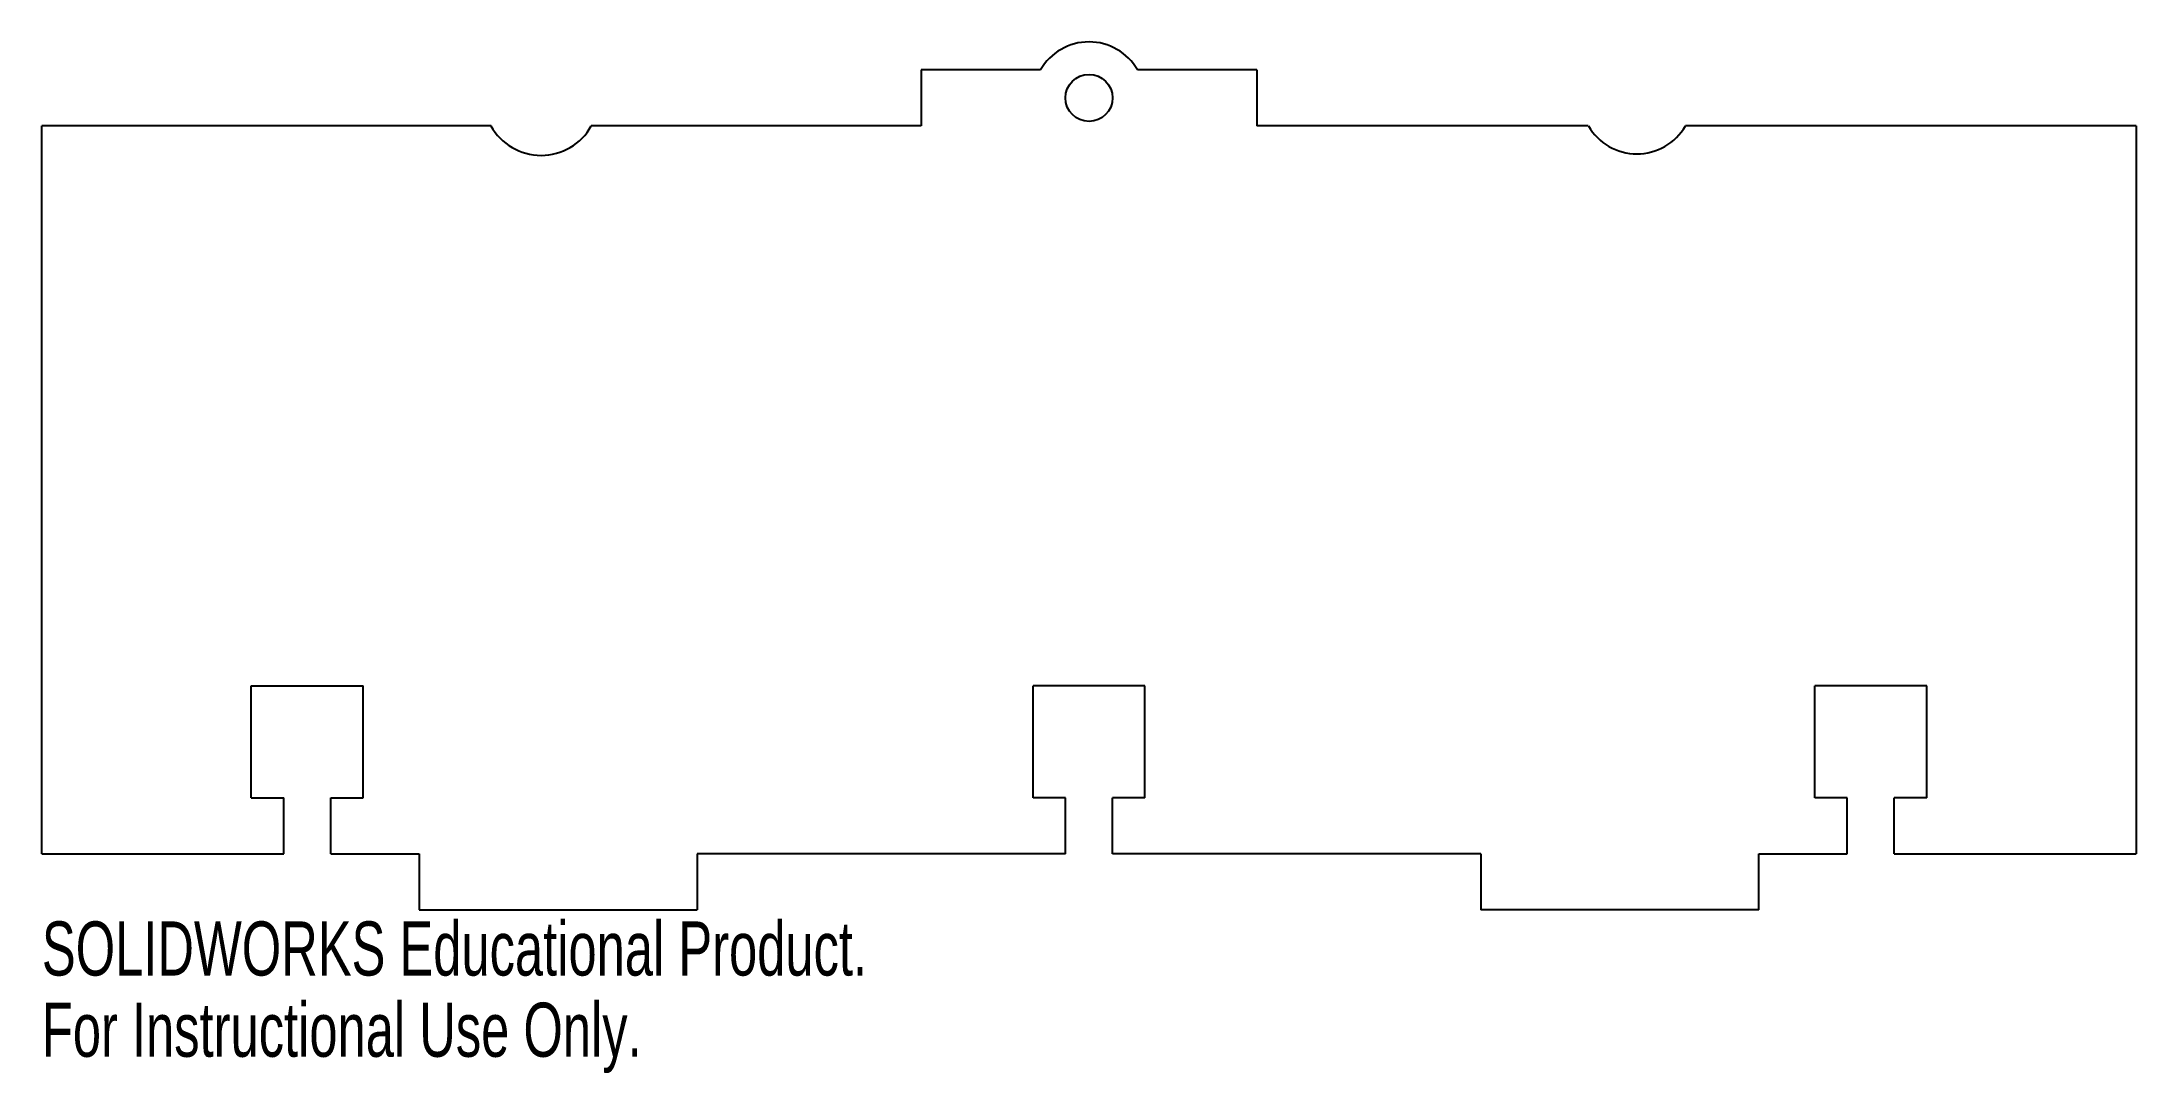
# Model space of a CAD drawing. Header units: millimetres. Extents: x -94 to 94, y -20 to 72.
import ezdxf

# ---------------------------------------------------------------- set-up
doc = ezdxf.new("R2010")
doc.units = ezdxf.units.MM
doc.styles.add('SLDTEXTSTYLE0', font='TXT', dxfattribs={"width": 0.7})

msp = doc.modelspace()

# ---------------------------------------------------------------- linework, layer by layer
at = {"color": 7, "linetype": 'Continuous', "lineweight": 25}
for p, q in [((-15, 70), (-15, 65)), ((-4.33, 70), (-15, 70)), ((15, 70), (4.33, 70)), ((15, 70), (15, 65)), ((-93.5, 0), (-93.5, 65)), ((-53.39, 65), (-93.5, 65)), ((-15, 65), (-44.44, 65)), ((44.58, 65), (15, 65)), ((93.5, 65), (53.25, 65)), ((93.5, 65), (93.5, 0)), ((-74.8, 15), (-64.8, 15)), ((-74.8, 5), (-74.8, 15)), ((-64.8, 5), (-64.8, 15)), ((5, 15), (-5, 15)), ((-5, 5), (-5, 15)), ((5, 5), (5, 15)), ((74.8, 15), (64.8, 15)), ((64.8, 5), (64.8, 15)), ((74.8, 5), (74.8, 15)), ((-74.8, 5), (-71.9, 5)), ((-71.9, 0), (-71.9, 5)), ((-67.7, 0), (-67.7, 5)), ((-67.7, 5), (-64.8, 5)), ((-2.1, 5), (-5, 5)), ((-2.1, 0), (-2.1, 5)), ((2.1, 0), (2.1, 5)), ((5, 5), (2.1, 5)), ((67.7, 5), (64.8, 5)), ((67.7, 0), (67.7, 5)), ((71.9, 0), (71.9, 5)), ((74.8, 5), (71.9, 5)), ((-93.5, 0), (-71.9, 0)), ((-67.7, 0), (-59.8, 0)), ((-59.8, 0), (-59.8, -5)), ((-2.1, 0), (-35, 0)), ((-35, 0), (-35, -5)), ((35, 0), (2.1, 0)), ((35, 0), (35, -5)), ((59.8, 0), (67.7, 0)), ((59.8, -5), (59.8, 0)), ((71.9, 0), (93.5, 0)), ((-59.8, -5), (-35, -5)), ((59.8, -5), (35, -5))]:
    msp.add_line(p, q, dxfattribs=at)
msp.add_circle((0, 67.5), 2.1, dxfattribs=at)
for centre, radius, start, end in [((0, 67.5), 5, 30, 150), ((-48.92, 67.5), 5.13, 209.1758, 330.8242), ((48.92, 67.5), 5, 210, 330)]:
    msp.add_arc(centre, radius, start, end, dxfattribs=at)

# ---------------------------------------------------------------- texts
at = {"color": 7, "linetype": 'Continuous', "char_height": 4.8336, "attachment_point": 1, "style": 'SLDTEXTSTYLE0'}
for s, insert in [('SOLIDWORKS Educational Product.', (-93.5, -6.02)), ('For Instructional Use Only.', (-93.5, -13.27))]:
    msp.add_mtext(s, dxfattribs=dict(at, insert=insert))

doc.saveas('drawing.dxf')
